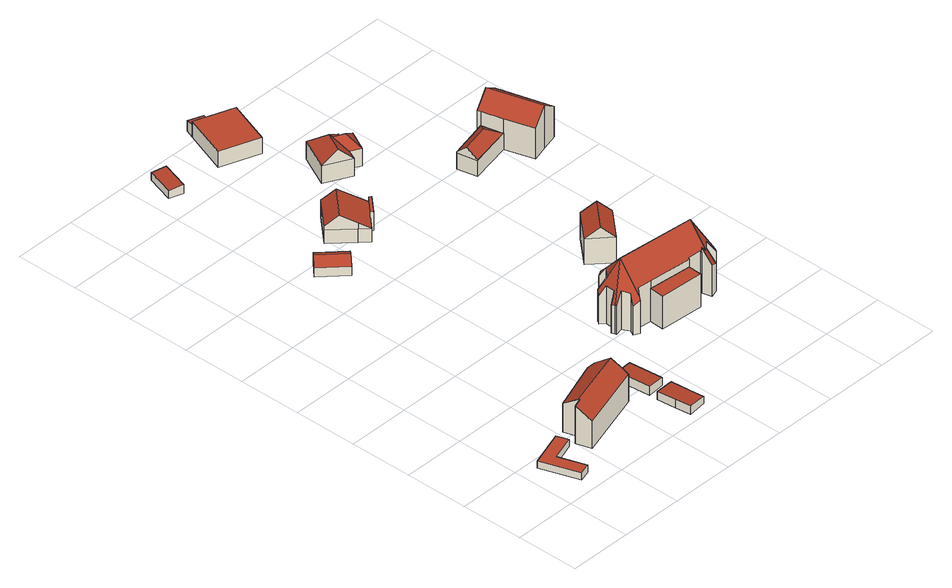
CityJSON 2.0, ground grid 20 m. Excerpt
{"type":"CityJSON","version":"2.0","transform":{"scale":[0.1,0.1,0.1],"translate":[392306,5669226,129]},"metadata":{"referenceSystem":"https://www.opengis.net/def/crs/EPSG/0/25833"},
"CityObjects":{
"building1":{"type":"Building","attributes":{"Dachtyp_tdc":"tdcPolyFlatRoof","Gemeindeschluessel":14627140,"Dachneigung":0,"QualitaetDacherkennung":85,"Geometrietyp2DReferenz":"3000","function":"31001_9998","roofType":"1000","measuredHeight":2.46},"geometry":[{"type":"MultiSurface","lod":"2","boundaries":[[[0,1,2,3]],[[1,4,5,2]],[[4,6,7,5]],[[6,8,9,7]],[[8,10,11,9]],[[10,0,3,11]],[[10,8,6,4,1,0]],[[3,2,5,7,9,11]]],"semantics":{"surfaces":[{"type":"WallSurface"},{"type":"RoofSurface"},{"type":"GroundSurface"}],"values":[0,0,0,0,0,0,1,2]}}]},
"building2":{"type":"Building","attributes":{"Dachtyp_tdc":"tdcFreeFormRoof","Gemeindeschluessel":14627140,"Dachneigung":35.36,"QualitaetDacherkennung":45,"Geometrietyp2DReferenz":"3000","function":"31001_9998","roofType":"5000","measuredHeight":12.68},"geometry":[{"type":"MultiSurface","lod":"2","boundaries":[[[12,13,14,15]],[[13,16,17,14]],[[16,18,19,17]],[[18,20,21,19]],[[20,22,23,21]],[[22,24,25,23]],[[24,26,27,25]],[[26,12,15,27]],[[28,16,13,12,29]],[[20,18,28,29,26,24,22]],[[18,16,28]],[[12,26,29]],[[15,14,17,19,21,23,25,27]]],"semantics":{"surfaces":[{"type":"WallSurface"},{"type":"RoofSurface"},{"type":"GroundSurface"}],"values":[0,0,0,0,0,0,0,0,1,1,0,0,2]}}]},
"building3":{"type":"Building","attributes":{"Dachtyp_tdc":"tdcGableRoof","Gemeindeschluessel":14627140,"Dachneigung":24.3,"QualitaetDacherkennung":85,"Geometrietyp2DReferenz":"3000","function":"31001_9998","roofType":"3100","measuredHeight":4.64},"geometry":[{"type":"MultiSurface","lod":"2","boundaries":[[[30,31,32,33]],[[31,34,35,32]],[[34,36,37,35]],[[36,30,33,37]],[[34,31,38]],[[30,36,39]],[[31,30,39,38]],[[36,34,38,39]],[[33,32,35,37]]],"semantics":{"surfaces":[{"type":"WallSurface"},{"type":"RoofSurface"},{"type":"GroundSurface"}],"values":[0,0,0,0,0,0,1,1,2]}}]},
"building4":{"type":"Building","attributes":{"Dachtyp_tdc":"tdcPolyFlatRoof","Gemeindeschluessel":14627140,"Dachneigung":5.46,"QualitaetDacherkennung":69,"Geometrietyp2DReferenz":"3000","function":"31001_9998","roofType":"2100","measuredHeight":2.91},"geometry":[{"type":"MultiSurface","lod":"2","boundaries":[[[40,41,42,43]],[[41,44,45,42]],[[44,46,47,45]],[[46,40,43,47]],[[46,44,41,40]],[[43,42,45,47]]],"semantics":{"surfaces":[{"type":"WallSurface"},{"type":"RoofSurface"},{"type":"GroundSurface"}],"values":[0,0,0,0,1,2]}}]},
"building5":{"type":"Building","attributes":{"Dachtyp_tdc":"tdcPolyFlatRoof","Gemeindeschluessel":14627140,"Dachneigung":4.75,"QualitaetDacherkennung":86,"Geometrietyp2DReferenz":"3000","function":"31001_9998","roofType":"2100","measuredHeight":2.86},"geometry":[{"type":"MultiSurface","lod":"2","boundaries":[[[48,49,50,51]],[[49,52,53,50]],[[52,54,55,53]],[[54,56,57,55]],[[56,58,59,57]],[[58,48,51,59]],[[58,56,54,52,49,48]],[[51,50,53,55,57,59]]],"semantics":{"surfaces":[{"type":"WallSurface"},{"type":"RoofSurface"},{"type":"GroundSurface"}],"values":[0,0,0,0,0,0,1,2]}}]},
"building6":{"type":"Building","attributes":{"Dachtyp_tdc":"tdcPolyFlatRoof","Gemeindeschluessel":14627140,"Dachneigung":3.77,"QualitaetDacherkennung":88,"Geometrietyp2DReferenz":"3000","function":"31001_9998","roofType":"2100","measuredHeight":2.97},"geometry":[{"type":"MultiSurface","lod":"2","boundaries":[[[60,61,62,63]],[[61,64,65,62]],[[64,66,67,65]],[[66,60,63,67]],[[66,64,61,60]],[[63,62,65,67]]],"semantics":{"surfaces":[{"type":"WallSurface"},{"type":"RoofSurface"},{"type":"GroundSurface"}],"values":[0,0,0,0,1,2]}}]},
"building7":{"type":"Building","attributes":{"Gemeindeschluessel":14627140,"Geometrietyp2DReferenz":"3000","function":"31001_9998","roofType":"9999"},"children":["building7-1","building7-2"]},
"building7-1":{"type":"BuildingPart","attributes":{"Dachtyp_tdc":"tdcPolyFlatRoof","Dachneigung":0,"QualitaetDacherkennung":40,"Geometrietyp2DReferenz":"3000","roofType":"1000","measuredHeight":6.13},"parents":["building7"],"geometry":[{"type":"MultiSurface","lod":"2","boundaries":[[[68,69,70,71]],[[69,72,73,74,70]],[[75,68,71,76,77]],[[75,72,69,68]],[[71,70,74,76]],[[77,73,72,75]],[[77,76,74,73]]],"semantics":{"surfaces":[{"type":"WallSurface"},{"type":"RoofSurface"},{"type":"GroundSurface"},{"type":"ClosureSurface"}],"values":[0,0,0,1,2,0,3]}}]},
"building7-2":{"type":"BuildingPart","attributes":{"Dachtyp_tdc":"tdcGableRoof","Dachneigung":28,"QualitaetDacherkennung":41,"Geometrietyp2DReferenz":"3000","roofType":"3100","measuredHeight":9.1},"parents":["building7"],"geometry":[{"type":"MultiSurface","lod":"2","boundaries":[[[78,77,76,79]],[[73,80,81,74]],[[80,82,83,81]],[[82,84,85,83]],[[84,78,79,85]],[[86,87,88,89]],[[73,77,88,87,90,80]],[[82,90,87,86,84]],[[80,90,82]],[[78,89,88,77]],[[84,86,89,78]],[[79,76,74,81,83,85]],[[74,76,77,73]]],"semantics":{"surfaces":[{"type":"WallSurface"},{"type":"RoofSurface"},{"type":"GroundSurface"},{"type":"ClosureSurface"}],"values":[0,0,0,0,0,1,1,0,0,0,0,2,3]}}]},
"building8":{"type":"Building","attributes":{"Gemeindeschluessel":14627140,"Geometrietyp2DReferenz":"3000","function":"31001_9998","roofType":"9999"},"children":["building8-1","building8-2"]},
"building8-1":{"type":"BuildingPart","attributes":{"Dachtyp_tdc":"tdcPolyFlatRoof","Dachneigung":0,"QualitaetDacherkennung":10,"Geometrietyp2DReferenz":"3000","roofType":"1000","measuredHeight":5.28},"parents":["building8"],"geometry":[{"type":"MultiSurface","lod":"2","boundaries":[[[91,92,93,94]],[[92,95,96,93]],[[95,97,98,99,96]],[[100,91,94,101,102]],[[100,97,95,92,91]],[[94,93,96,99,101]],[[102,98,97,100]],[[102,101,99,98]]],"semantics":{"surfaces":[{"type":"WallSurface"},{"type":"RoofSurface"},{"type":"GroundSurface"},{"type":"ClosureSurface"}],"values":[0,0,0,0,1,2,0,3]}}]},
"building8-2":{"type":"BuildingPart","attributes":{"Dachtyp_tdc":"tdcPolyFlatRoof","Dachneigung":9.84,"QualitaetDacherkennung":70,"Geometrietyp2DReferenz":"3000","roofType":"2100","measuredHeight":3.98},"parents":["building8"],"geometry":[{"type":"MultiSurface","lod":"2","boundaries":[[[98,103,104,99]],[[103,105,106,104]],[[105,102,101,106]],[[102,105,103,98]],[[99,104,106,101]],[[99,101,102,98]]],"semantics":{"surfaces":[{"type":"WallSurface"},{"type":"RoofSurface"},{"type":"GroundSurface"},{"type":"ClosureSurface"}],"values":[0,0,0,1,2,3]}}]},
"building9":{"type":"Building","attributes":{"Dachtyp_tdc":"tdcFreeFormRoof","Gemeindeschluessel":14627140,"Dachneigung":42.85,"QualitaetDacherkennung":43,"Geometrietyp2DReferenz":"3000","function":"31001_9998","roofType":"5000","measuredHeight":10.08},"geometry":[{"type":"MultiSurface","lod":"2","boundaries":[[[107,108,109,110]],[[108,111,112,109]],[[111,113,114,112]],[[113,115,116,114]],[[115,117,118,116]],[[117,119,120,118]],[[119,121,122,120]],[[121,107,110,122]],[[123,124,125,121,119]],[[123,119,117]],[[124,123,117,115]],[[125,124,115,113]],[[126,125,113,111]],[[127,126,111,108]],[[127,108,107]],[[125,126,127,107,121]],[[110,109,112,114,116,118,120,122]]],"semantics":{"surfaces":[{"type":"WallSurface"},{"type":"RoofSurface"},{"type":"GroundSurface"}],"values":[0,0,0,0,0,0,0,0,1,1,1,1,1,1,0,1,2]}}]},
"building10":{"type":"Building","attributes":{"name":"St. Wolfgang","Gemeindeschluessel":14627140,"QualitaetDacherkennung":100,"Geometrietyp2DReferenz":"3000","function":"31001_3041","roofType":"9999"},"children":["building10-1","building10-2","building10-3","building10-4"]},
"building10-1":{"type":"BuildingPart","attributes":{"Dachtyp_tdc":"tdcLeanToRoof","Dachneigung":0,"QualitaetDacherkennung":100,"Geometrietyp2DReferenz":"3000","roofType":"2100","measuredHeight":11.07},"parents":["building10"],"geometry":[{"type":"MultiSurface","lod":"2","boundaries":[[[128,129,130,131]],[[129,132,133,130]],[[132,134,135,133]],[[134,132,129,128]],[[131,130,133,135]],[[131,135,134,128]]],"semantics":{"surfaces":[{"type":"WallSurface"},{"type":"RoofSurface"},{"type":"GroundSurface"},{"type":"ClosureSurface"}],"values":[0,0,0,1,2,3]}}]},
"building10-2":{"type":"BuildingPart","attributes":{"Dachtyp_tdc":"tdcGableRoof","Dachneigung":48.5,"QualitaetDacherkennung":100,"Geometrietyp2DReferenz":"3000","roofType":"3100","measuredHeight":20.45},"parents":["building10"],"geometry":[{"type":"MultiSurface","lod":"2","boundaries":[[[136,137,138,139]],[[137,140,141,138]],[[140,142,143,141]],[[142,144,145,143]],[[144,146,147,145]],[[146,148,149,147]],[[148,150,151,149]],[[150,152,153,151]],[[152,154,155,153]],[[154,156,157,155]],[[156,158,159,157]],[[158,160,161,159]],[[160,162,163,161]],[[162,164,165,163]],[[166,167,168,169]],[[167,170,171,168]],[[170,172,128,131,171]],[[173,135,134]],[[173,174,175,135]],[[174,176,177,175]],[[178,136,139,179]],[[180,181,176,174,173,172,170,167,166,182,183]],[[183,184,185,164,162,160,158,156,154,152,150,148,146,144,142,140,137,136,178,186,180]],[[139,138,141,143,145,147,149,151,153,155,157,159,161,163,165,187,188,189,169,168,171,131,135,175,177,190,179]],[[187,165,164,185]],[[191,184,183]],[[188,187,185,184,191]],[[182,191,183]],[[182,189,188,191]],[[169,189,182,166]],[[134,128,172,173]],[[134,135,131,128]],[[192,181,180]],[[190,177,176,181,192]],[[186,192,180]],[[178,179,190,192,186]]],"semantics":{"surfaces":[{"type":"WallSurface"},{"type":"RoofSurface"},{"type":"GroundSurface"},{"type":"ClosureSurface"}],"values":[0,0,0,0,0,0,0,0,0,0,0,0,0,0,0,0,0,0,0,0,0,1,1,2,3,0,3,0,3,3,0,3,0,3,0,3]}}]},
"building10-3":{"type":"BuildingPart","attributes":{"Dachtyp_tdc":"tdcPyramidRoof","Dachneigung":57.87,"QualitaetDacherkennung":100,"Geometrietyp2DReferenz":"3000","roofType":"4000","measuredHeight":20.39},"parents":["building10"],"geometry":[{"type":"MultiSurface","lod":"2","boundaries":[[[193,194,195,196]],[[194,197,198,195]],[[197,199,200,198]],[[199,201,202,200]],[[201,203,204,202]],[[203,205,206,204]],[[205,207,208,206]],[[207,209,210,208]],[[209,211,212,210]],[[211,213,214,212]],[[213,215,216,214]],[[215,217,218,216]],[[217,219,220,218]],[[219,221,222,220]],[[221,223,224,222]],[[223,225,166,169,224]],[[226,193,196,165,164]],[[213,211,209,207,205,203,191]],[[191,182,225,223,221,219,217,215,213]],[[203,201,199,197,194,193,226,227,184,191]],[[196,195,198,200,202,204,206,208,210,212,214,216,218,220,222,224,169,189,188,187,165]],[[182,166,225]],[[182,189,169,166]],[[188,189,182,191]],[[227,185,184]],[[185,187,188,191,184]],[[164,185,227,226]],[[164,165,187,185]]],"semantics":{"surfaces":[{"type":"WallSurface"},{"type":"RoofSurface"},{"type":"GroundSurface"},{"type":"ClosureSurface"}],"values":[0,0,0,0,0,0,0,0,0,0,0,0,0,0,0,0,0,1,1,1,2,0,3,3,0,3,0,3]}}]},
"building10-4":{"type":"BuildingPart","attributes":{"Dachtyp_tdc":"tdcPyramidRoof","Dachneigung":57.87,"QualitaetDacherkennung":100,"Geometrietyp2DReferenz":"3000","roofType":"4000","measuredHeight":20.39},"parents":["building10"],"geometry":[{"type":"MultiSurface","lod":"2","boundaries":[[[228,229,230,231]],[[229,232,233,230]],[[232,234,235,233]],[[234,236,237,235]],[[236,238,239,237]],[[238,240,241,239]],[[240,242,243,241]],[[242,244,245,243]],[[244,246,247,245]],[[246,248,249,247]],[[248,250,251,249]],[[250,252,253,251]],[[252,254,255,253]],[[254,256,257,255]],[[256,258,178,179,257]],[[259,260,177,176]],[[259,228,231,260]],[[192,252,250,246,244,242,240,238,236]],[[250,248,246]],[[192,186,258,256,254,252]],[[236,234,232,229,228,259,176,181,192]],[[231,230,233,235,237,239,241,243,245,247,249,251,253,255,257,179,190,177,260]],[[186,178,258]],[[190,179,178,186,192]],[[176,177,190,192,181]]],"semantics":{"surfaces":[{"type":"WallSurface"},{"type":"RoofSurface"},{"type":"GroundSurface"},{"type":"ClosureSurface"}],"values":[0,0,0,0,0,0,0,0,0,0,0,0,0,0,0,0,0,1,1,1,1,2,0,3,3]}}]},
"building11":{"type":"Building","attributes":{"Dachtyp_tdc":"tdcGableRoof","Gemeindeschluessel":14627140,"Dachneigung":39.56,"QualitaetDacherkennung":86,"Geometrietyp2DReferenz":"3000","function":"31001_9998","roofType":"3100","measuredHeight":12.23},"geometry":[{"type":"MultiSurface","lod":"2","boundaries":[[[261,262,263,264]],[[262,265,266,263]],[[265,267,268,266]],[[267,261,264,268]],[[265,262,269]],[[261,267,270]],[[262,261,270,269]],[[267,265,269,270]],[[264,263,266,268]]],"semantics":{"surfaces":[{"type":"WallSurface"},{"type":"RoofSurface"},{"type":"GroundSurface"}],"values":[0,0,0,0,0,0,1,1,2]}}]},
"building12":{"type":"Building","attributes":{"Gemeindeschluessel":14627140,"Geometrietyp2DReferenz":"3000","function":"31001_9998","roofType":"9999"},"children":["building12-1","building12-2"]},
"building12-1":{"type":"BuildingPart","attributes":{"Dachtyp_tdc":"tdcHipAndGableRoof","Dachneigung":40.34,"QualitaetDacherkennung":67,"Geometrietyp2DReferenz":"3000","roofType":"5000","measuredHeight":8.38},"parents":["building12"],"geometry":[{"type":"MultiSurface","lod":"2","boundaries":[[[271,272,273,274]],[[272,275,276,273]],[[275,277,278,276]],[[271,279,280]],[[279,281,282,280]],[[283,271,280,282]],[[272,283,282,281,275]],[[271,283,272]],[[275,281,279,277]],[[278,274,273,276]],[[274,278,277,271]],[[277,279,271]]],"semantics":{"surfaces":[{"type":"WallSurface"},{"type":"RoofSurface"},{"type":"GroundSurface"},{"type":"ClosureSurface"}],"values":[0,0,0,1,1,1,0,0,0,2,3,3]}}]},
"building12-2":{"type":"BuildingPart","attributes":{"Dachtyp_tdc":"tdcGableRoof","Dachneigung":36.3,"QualitaetDacherkennung":81,"Geometrietyp2DReferenz":"3000","roofType":"3100","measuredHeight":14.18},"parents":["building12"],"geometry":[{"type":"MultiSurface","lod":"2","boundaries":[[[284,278,277,279]],[[284,285,286,278]],[[285,287,288,286]],[[287,289,290,288]],[[289,291,292,290]],[[291,293,294,292]],[[293,295,296,294]],[[295,297,274,296]],[[297,271,274]],[[293,291,289,287]],[[287,285,284,297,295,293]],[[278,286,288,290,292,294,296,274]],[[279,271,297,284]],[[277,278,274,271]],[[277,271,279]]],"semantics":{"surfaces":[{"type":"WallSurface"},{"type":"RoofSurface"},{"type":"GroundSurface"},{"type":"ClosureSurface"}],"values":[0,0,0,0,0,0,0,0,0,1,1,2,0,3,3]}}]}
},
"vertices":[
[93,24,75],[57,12,75],[57,12,51],[93,24,51],[16,134,75],[16,134,51],[129,172,75],[129,172,51],[142,135,75],[142,135,51],[64,109,75],[64,109,51],
[187,200,136],[355,264,128],[355,264,40],[187,200,40],[373,256,137],[373,256,40],[401,174,138],[401,174,40],[403,162,130],[403,162,40],[188,95,130],[188,95,40],[173,142,165],[173,142,40],[202,152,165],[202,152,40],[388,213,167],[201,155,167],
[166,939,220],[94,1008,220],[94,1008,189],[166,939,189],[138,1053,223],[138,1053,189],[209,984,223],[209,984,189],[119,1034,236],[190,965,236],
[51,1438,298],[7,1452,294],[7,1452,269],[51,1438,269],[35,1540,294],[35,1540,269],[79,1527,298],[79,1527,269],
[476,6,64],[470,54,64],[470,54,36],[476,6,36],[464,114,64],[464,114,36],[524,120,59],[524,120,36],[530,61,59],[530,61,36],[535,13,59],[535,13,36],
[454,249,65],[508,255,61],[508,255,35],[454,249,35],[519,148,61],[519,148,35],[465,142,65],[465,142,35],
[405,1088,240],[359,1039,240],[359,1039,179],[405,1088,179],[353,1045,240],[353,1045,224],[353,1045,179],[399,1093,240],[399,1093,179],[399,1093,224],
[308,1181,224],[308,1181,179],[319,1009,224],[319,1009,179],[293,1034,224],[293,1034,179],[228,1096,224],[228,1096,179],[228,1096,237],[257,1069,270],[337,1153,270],[308,1181,236],[293,1034,243],
[403,1574,286],[353,1434,286],[353,1434,233],[403,1574,233],[230,1478,286],[230,1478,233],[280,1618,286],[280,1618,273],[280,1618,233],[327,1601,286],[327,1601,233],[327,1601,273],
[290,1646,268],[290,1646,233],[337,1629,268],[337,1629,233],
[483,1223,252],[401,1264,252],[401,1264,194],[483,1223,194],[452,1367,252],[452,1367,194],[534,1326,252],[534,1326,194],[529,1317,252],[529,1317,194],[562,1301,252],[562,1301,194],[530,1237,252],[530,1237,194],[498,1254,252],[498,1254,194],[515,1285,285],[482,1301,285],[480,1308,290],[473,1305,295],[442,1243,295],
[865,368,120],[862,324,120],[862,324,10],[865,368,10],[723,334,120],[723,334,10],[726,380,120],[726,380,10],
[694,505,145],[738,502,144],[738,502,10],[694,505,10],[739,520,124],[739,520,10],[754,519,124],[754,519,10],[753,501,145],[753,501,10],[796,498,143],[796,498,10],[797,517,122],[797,517,10],[814,516,122],[814,516,10],[813,496,144],[813,496,10],[856,493,143],[856,493,10],[858,511,122],[858,511,10],[876,510,121],[876,510,10],[875,490,145],[875,490,10],[915,487,144],[915,487,10],[930,511,115],[930,511,10],[908,364,145],[907,367,149],[907,367,10],[908,364,10],[865,370,148],[865,370,10],[865,368,145],[726,380,145],[683,384,145],[683,384,10],[673,371,130],[673,371,10],[687,524,125],[687,524,10],[680,446,214],[675,384,144],[923,362,145],[928,423,214],[934,484,145],[936,510,115],[686,507,144],[936,510,10],[928,423,10],[923,362,10],[680,446,10],[928,423,213],[680,446,213],
[934,518,110],[958,503,96],[958,503,10],[934,518,10],[943,480,138],[943,480,10],[955,463,140],[955,463,10],[986,469,97],[986,469,10],[988,457,106],[988,457,10],[990,446,100],[990,446,10],[960,438,155],[960,438,10],[963,412,145],[963,412,10],[989,401,94],[989,401,10],[981,382,106],[981,382,10],[979,377,102],[979,377,10],[952,388,145],[952,388,10],[933,370,143],[933,370,10],[941,342,101],[941,342,10],[917,333,115],[917,333,10],[908,364,162],[930,511,122],[936,510,116],
[652,374,106],[661,391,135],[661,391,10],[652,374,10],[647,413,140],[647,413,10],[623,407,105],[623,407,10],[622,412,108],[622,412,10],[619,423,101],[619,423,10],[638,430,135],[638,430,10],[640,460,135],[640,460,10],[625,474,102],[625,474,10],[633,483,116],[633,483,10],[633,484,116],[633,484,10],[651,468,155],[651,468,10],[653,467,157],[653,467,10],[682,500,149],[682,500,10],[674,519,118],[674,519,10],[687,524,126],[669,365,118],[669,365,10],
[776,664,109],[853,749,109],[853,749,23],[776,664,23],[916,692,110],[916,692,23],[839,607,110],[839,607,23],[885,720,145],[808,634,145],
[973,1135,104],[839,1106,104],[839,1106,51],[973,1135,51],[826,1169,104],[826,1169,51],[955,1201,104],[955,1201,51],[955,1201,106],[922,1160,135],[826,1169,108],[832,1139,135],[839,1106,106],
[955,1201,153],[952,1212,153],[952,1212,51],[1003,1227,193],[1003,1227,51],[1055,1242,153],[1055,1242,51],[1103,1074,153],[1103,1074,51],[1050,1059,193],[1050,1059,51],[999,1044,153],[999,1044,51],[973,1135,153]
]}
